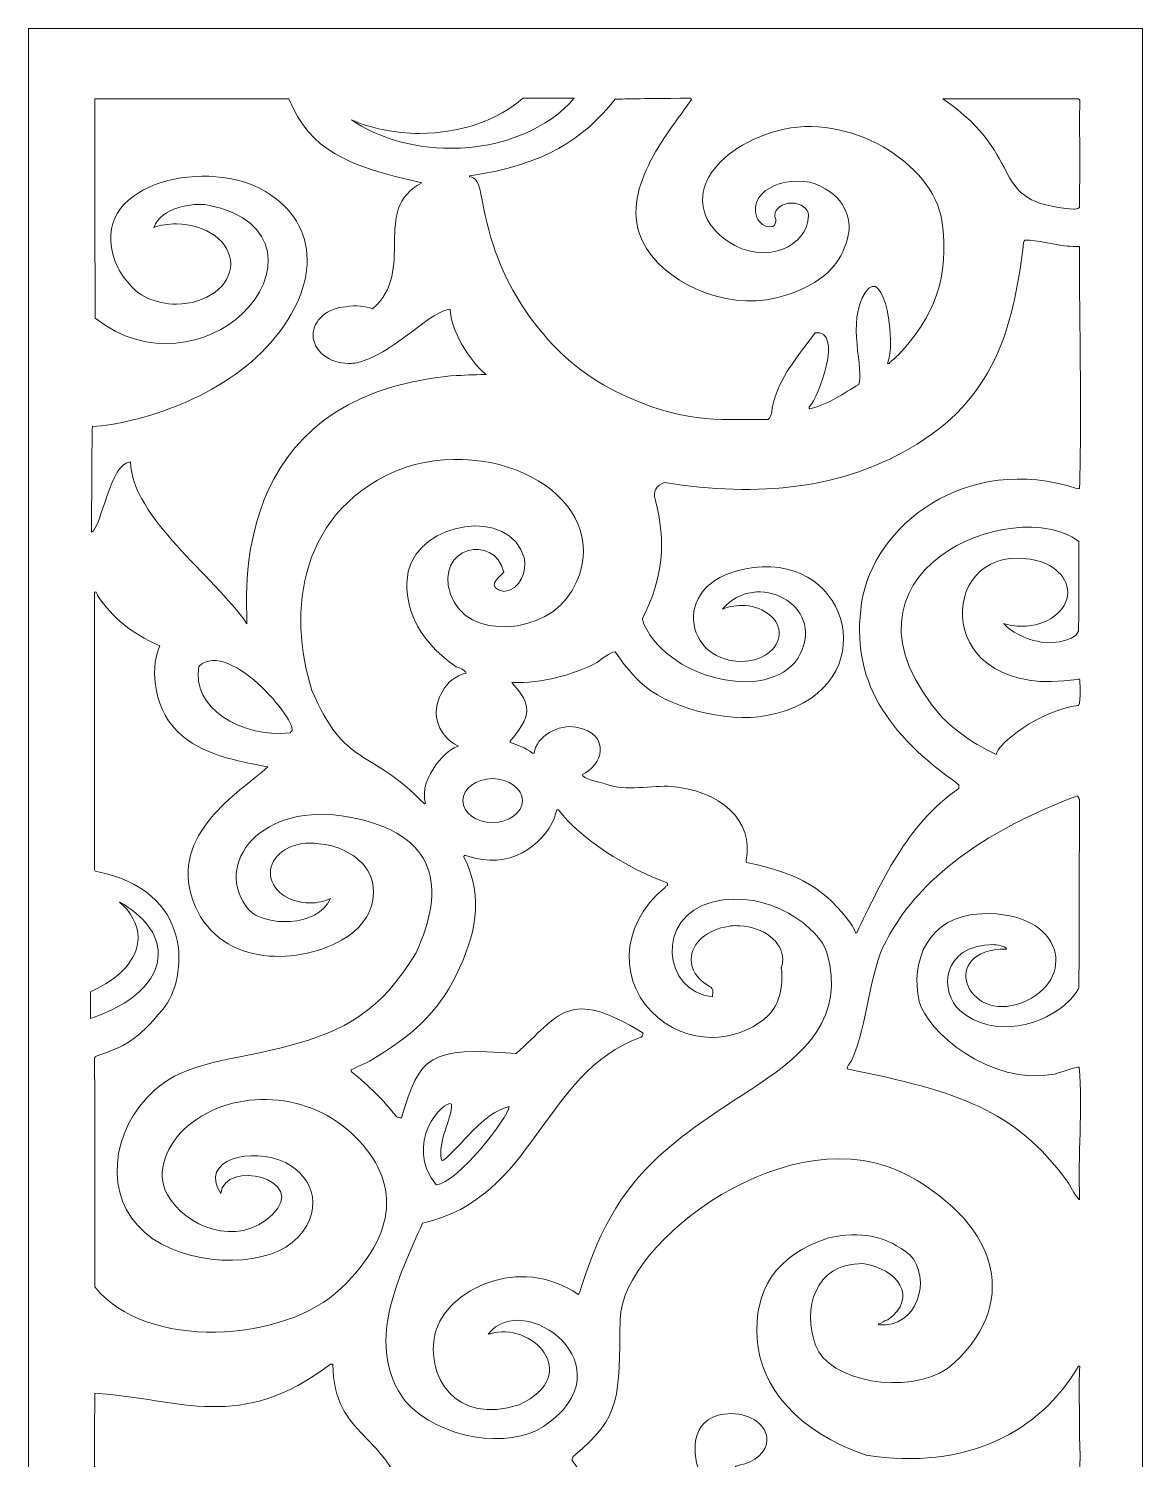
# Model space of a CAD drawing. Header units: centimetres. Extents: x -8.6 to 8.6, y -9 to 13.
# Drawn here: x 0.64 to 8.64, y 2.68 to 12.95 of the extents above; entities that cross this region are included whole.
import ezdxf

# ---------------------------------------------------------------- set-up
doc = ezdxf.new("R2010")
doc.units = ezdxf.units.CM
doc.header["$MEASUREMENT"] = 0
doc.layers.add('layer 1', color=7, linetype='Continuous')

msp = doc.modelspace()

# ---------------------------------------------------------------- linework, layer by layer
at = {"layer": 'layer 1', "color": 242, "lineweight": 9}
for points, knots in [([(0.6445, 12.95445), (0.6445, 12.95445), (8.6445, 12.95445), (8.6445, 12.95445), (8.6445, 12.95445), (8.6445, 12.95445), (8.6445, -9.04555), (8.6445, -9.04555), (8.6445, -9.04555), (8.6445, -9.04555), (0.6445, -9.04555), (0.6445, -9.04555), (0.6445, -9.04555), (0.6445, -9.04555), (0.6445, 12.95445), (0.6445, 12.95445)], [0, 0, 0, 0, 0.2, 0.2, 0.2, 0.2, 0.4, 0.4, 0.4, 0.4, 0.6, 0.6, 0.6, 0.6, 1, 1, 1, 1]), ([(2.94368, 10.55067), (2.98369, 10.55067), (3.0216, 10.55808), (3.05537, 10.57126), (3.05537, 10.57126), (3.2887, 10.64919), (3.55203, 10.93951), (3.67138, 10.93951), (3.67138, 10.93951), (3.67966, 10.78988), (3.79823, 10.58449), (3.93015, 10.47156), (3.93015, 10.47156), (3.82089, 10.46849), (3.79033, 10.46849), (3.67577, 10.46083), (3.67577, 10.46083), (2.05443, 10.30642), (2.21641, 8.84412), (2.2131, 8.68243), (2.2131, 8.68243), (1.97092, 9.03021), (1.38883, 9.44343), (1.37601, 9.84353), (1.37601, 9.84353), (1.23149, 9.84353), (1.16833, 9.37011), (1.09665, 9.33947), (1.09665, 9.33947), (1.09766, 9.55374), (1.09873, 10.00124), (1.10262, 10.0972), (1.10262, 10.0972), (1.44045, 10.12062), (2.03946, 10.30346), (2.38466, 10.70082), (2.38466, 10.70082), (2.7598, 11.13264), (2.72597, 11.58745), (2.30772, 11.80578), (2.30772, 11.80578), (1.88946, 12.02412), (1.05988, 11.83727), (1.26581, 11.28346), (1.26581, 11.28346), (1.28831, 11.22296), (1.3199, 11.17374), (1.35758, 11.13466), (1.35758, 11.13466), (1.4221, 11.0409), (1.55408, 10.9764), (1.70583, 10.9764), (1.70583, 10.9764), (1.92082, 10.9764), (2.09616, 11.10585), (2.09616, 11.26458), (2.09616, 11.26458), (2.09616, 11.42331), (1.92082, 11.55276), (1.70583, 11.55276), (1.70583, 11.55276), (1.6486, 11.55276), (1.59419, 11.54359), (1.54512, 11.52713), (1.54512, 11.52713), (1.59258, 11.66773), (1.82768, 11.70838), (1.93195, 11.68807), (1.93195, 11.68807), (2.46985, 11.58326), (2.45114, 11.16485), (2.17919, 10.90714), (2.17919, 10.90714), (1.93923, 10.67975), (1.49834, 10.58164), (1.12224, 10.87519), (1.12224, 10.87519), (1.11961, 12.44909), (1.11961, 12.44909), (1.12224, 12.45138), (1.12224, 12.45138), (1.58573, 12.45138), (2.04922, 12.45138), (2.51358, 12.45063), (2.51358, 12.45063), (2.66905, 12.0767), (2.92689, 11.97223), (3.46826, 11.84677), (3.46826, 11.84677), (3.09961, 11.65672), (3.43422, 11.22056), (3.11494, 10.94171), (3.11494, 10.94171), (3.06612, 10.96441), (2.99366, 10.96966), (2.92341, 10.95829), (2.92341, 10.95829), (2.79203, 10.94999), (2.68806, 10.86178), (2.68806, 10.7548), (2.68806, 10.7548), (2.68806, 10.64237), (2.80289, 10.55067), (2.94368, 10.55067)], [0, 0, 0, 0, 0.03703704, 0.03703704, 0.03703704, 0.03703704, 0.07407407, 0.07407407, 0.07407407, 0.07407407, 0.11111111, 0.11111111, 0.11111111, 0.11111111, 0.14814815, 0.14814815, 0.14814815, 0.14814815, 0.18518519, 0.18518519, 0.18518519, 0.18518519, 0.22222222, 0.22222222, 0.22222222, 0.22222222, 0.25925926, 0.25925926, 0.25925926, 0.25925926, 0.2962963, 0.2962963, 0.2962963, 0.2962963, 0.33333333, 0.33333333, 0.33333333, 0.33333333, 0.37037037, 0.37037037, 0.37037037, 0.37037037, 0.40740741, 0.40740741, 0.40740741, 0.40740741, 0.44444444, 0.44444444, 0.44444444, 0.44444444, 0.48148148, 0.48148148, 0.48148148, 0.48148148, 0.51851852, 0.51851852, 0.51851852, 0.51851852, 0.55555556, 0.55555556, 0.55555556, 0.55555556, 0.59259259, 0.59259259, 0.59259259, 0.59259259, 0.62962963, 0.62962963, 0.62962963, 0.62962963, 0.66666667, 0.66666667, 0.66666667, 0.66666667, 0.7037037, 0.7037037, 0.7037037, 0.7037037, 0.74074074, 0.74074074, 0.74074074, 0.74074074, 0.77777778, 0.77777778, 0.77777778, 0.77777778, 0.81481481, 0.81481481, 0.81481481, 0.81481481, 0.85185185, 0.85185185, 0.85185185, 0.85185185, 0.88888889, 0.88888889, 0.88888889, 0.88888889, 0.92592593, 0.92592593, 0.92592593, 0.92592593, 1, 1, 1, 1]), ([(2.96408, 12.29951), (3.14974, 12.1725), (3.40106, 12.09501), (3.67622, 12.09501), (3.67622, 12.09501), (4.05054, 12.09501), (4.37961, 12.23921), (4.56198, 12.45445), (4.56198, 12.45445), (4.56198, 12.45445), (4.19477, 12.45445), (4.19477, 12.45445), (4.19477, 12.45445), (4.01833, 12.30052), (3.7519, 12.20217), (3.45468, 12.20217), (3.45468, 12.20217), (3.27575, 12.20219), (3.08881, 12.24173), (2.96431, 12.29977), (2.96431, 12.29977), (2.96425, 12.2998), (2.96378, 12.29974), (2.96408, 12.29951)], [0, 0, 0, 0, 0.14285714, 0.14285714, 0.14285714, 0.14285714, 0.28571429, 0.28571429, 0.28571429, 0.28571429, 0.42857143, 0.42857143, 0.42857143, 0.42857143, 0.57142857, 0.57142857, 0.57142857, 0.57142857, 0.71428571, 0.71428571, 0.71428571, 0.71428571, 1, 1, 1, 1]), ([(4.8619, 10.35032), (4.38427, 10.58468), (4.10023, 11.04115), (3.98548, 11.38957), (3.98548, 11.38957), (3.8707, 11.738), (3.9128, 11.87926), (3.8106, 11.89152), (3.8106, 11.89152), (3.81148, 11.89381), (3.81236, 11.89534), (3.81325, 11.89688), (3.81325, 11.89688), (4.35006, 11.97842), (4.62755, 12.1564), (4.85739, 12.44832), (4.85739, 12.44832), (4.96225, 12.44909), (4.97987, 12.45216), (5.39401, 12.45445), (5.39401, 12.45445), (5.3984, 12.45369), (5.40153, 12.44816), (5.40683, 12.44662), (5.40683, 12.44662), (5.21875, 12.18116), (4.88326, 11.78623), (5.05414, 11.42779), (5.05414, 11.42779), (5.19023, 11.14232), (5.64302, 10.92765), (6.01572, 11.02204), (6.01572, 11.02204), (6.38841, 11.11643), (6.47959, 11.29636), (6.52232, 11.43204), (6.52232, 11.43204), (6.56505, 11.56772), (6.52499, 11.72729), (6.33177, 11.82416), (6.33177, 11.82416), (6.13855, 11.92104), (5.80072, 11.81219), (5.87422, 11.59742), (5.87422, 11.59742), (5.89712, 11.56141), (5.92533, 11.52542), (5.99052, 11.53308), (5.99052, 11.53308), (6.00896, 11.54413), (6.01106, 11.56313), (6.01121, 11.58375), (6.01121, 11.58375), (6.00686, 11.59294), (6.00447, 11.6028), (6.00447, 11.61306), (6.00447, 11.61306), (6.00447, 11.66214), (6.05868, 11.70216), (6.12516, 11.70216), (6.12516, 11.70216), (6.19162, 11.70216), (6.24584, 11.66214), (6.24584, 11.61306), (6.24584, 11.61306), (6.24584, 11.3891), (5.92894, 11.24824), (5.66886, 11.42621), (5.66886, 11.42621), (5.30216, 11.67714), (5.51624, 12.0816), (6.02422, 12.22134), (6.02422, 12.22134), (6.53219, 12.36108), (7.14266, 11.98756), (7.20327, 11.57711), (7.20327, 11.57711), (7.26388, 11.16666), (7.1455, 10.88337), (6.89106, 10.61095), (6.89106, 10.61095), (6.85579, 10.57802), (6.84082, 10.56728), (6.82496, 10.55044), (6.82496, 10.55044), (6.82055, 10.55121), (6.81703, 10.55121), (6.8135, 10.55121), (6.8135, 10.55121), (6.87772, 10.67989), (6.79489, 11.26838), (6.65491, 11.06129), (6.65491, 11.06129), (6.51492, 10.85421), (6.65024, 10.49595), (6.60734, 10.40032), (6.60734, 10.40032), (6.49979, 10.33614), (6.39406, 10.25885), (6.25575, 10.22571), (6.25575, 10.22571), (6.24605, 10.22953), (6.25134, 10.23873), (6.25134, 10.23873), (6.25134, 10.23873), (6.3205, 10.31022), (6.49966, 10.79269), (6.29364, 10.77103), (6.29364, 10.77103), (6.15353, 10.57955), (6.00639, 10.41948), (5.97996, 10.18817), (5.97996, 10.18817), (5.97203, 10.17592), (5.97379, 10.16061), (5.95615, 10.14834), (5.95615, 10.14834), (5.57262, 10.14922), (5.33953, 10.11596), (4.8619, 10.35032)], [0, 0, 0, 0, 0.03225806, 0.03225806, 0.03225806, 0.03225806, 0.06451613, 0.06451613, 0.06451613, 0.06451613, 0.09677419, 0.09677419, 0.09677419, 0.09677419, 0.12903226, 0.12903226, 0.12903226, 0.12903226, 0.16129032, 0.16129032, 0.16129032, 0.16129032, 0.19354839, 0.19354839, 0.19354839, 0.19354839, 0.22580645, 0.22580645, 0.22580645, 0.22580645, 0.25806452, 0.25806452, 0.25806452, 0.25806452, 0.29032258, 0.29032258, 0.29032258, 0.29032258, 0.32258065, 0.32258065, 0.32258065, 0.32258065, 0.35483871, 0.35483871, 0.35483871, 0.35483871, 0.38709677, 0.38709677, 0.38709677, 0.38709677, 0.41935484, 0.41935484, 0.41935484, 0.41935484, 0.4516129, 0.4516129, 0.4516129, 0.4516129, 0.48387097, 0.48387097, 0.48387097, 0.48387097, 0.51612903, 0.51612903, 0.51612903, 0.51612903, 0.5483871, 0.5483871, 0.5483871, 0.5483871, 0.58064516, 0.58064516, 0.58064516, 0.58064516, 0.61290323, 0.61290323, 0.61290323, 0.61290323, 0.64516129, 0.64516129, 0.64516129, 0.64516129, 0.67741935, 0.67741935, 0.67741935, 0.67741935, 0.70967742, 0.70967742, 0.70967742, 0.70967742, 0.74193548, 0.74193548, 0.74193548, 0.74193548, 0.77419355, 0.77419355, 0.77419355, 0.77419355, 0.80645161, 0.80645161, 0.80645161, 0.80645161, 0.83870968, 0.83870968, 0.83870968, 0.83870968, 0.87096774, 0.87096774, 0.87096774, 0.87096774, 0.90322581, 0.90322581, 0.90322581, 0.90322581, 0.93548387, 0.93548387, 0.93548387, 0.93548387, 1, 1, 1, 1]), ([(8.15196, 11.65869), (7.50515, 11.70715), (7.845, 12.01375), (7.2109, 12.45138), (7.2109, 12.45138), (7.53605, 12.45138), (7.86206, 12.45138), (8.18808, 12.45063), (8.18808, 12.45063), (8.18982, 12.44756), (8.1916, 12.44373), (8.19424, 12.4399), (8.19424, 12.4399), (8.19249, 12.18638), (8.19688, 11.92752), (8.1916, 11.66942), (8.1916, 11.66942), (8.1775, 11.65715), (8.16606, 11.65945), (8.15196, 11.65869)], [0, 0, 0, 0, 0.16666667, 0.16666667, 0.16666667, 0.16666667, 0.33333333, 0.33333333, 0.33333333, 0.33333333, 0.5, 0.5, 0.5, 0.5, 0.66666667, 0.66666667, 0.66666667, 0.66666667, 1, 1, 1, 1]), ([(5.76424, 8.41129), (5.91088, 8.41129), (6.03105, 8.49768), (6.0362, 8.60504), (6.0362, 8.60504), (6.03704, 8.61245), (6.03682, 8.6199), (6.03563, 8.62735), (6.03563, 8.62735), (6.0251, 8.731), (5.90724, 8.81315), (5.76424, 8.81315), (5.76424, 8.81315), (5.71556, 8.81315), (5.66979, 8.80362), (5.63017, 8.78696), (5.63017, 8.78696), (5.62958, 8.78683), (5.62898, 8.78673), (5.62838, 8.7866), (5.62838, 8.7866), (5.87102, 9.07427), (6.36496, 8.81791), (6.18708, 8.46526), (6.18708, 8.46526), (6.00919, 8.11262), (5.26479, 8.25503), (5.06358, 8.67936), (5.06358, 8.67936), (5.05476, 8.7077), (5.05476, 8.7077), (5.05476, 8.72072), (5.05476, 8.72072), (5.20353, 9.01662), (5.22395, 9.26183), (5.14551, 9.57545), (5.14551, 9.57545), (5.12701, 9.6306), (5.14992, 9.67579), (5.21161, 9.69494), (5.21161, 9.69494), (5.89152, 9.58882), (6.49831, 9.64539), (7.02674, 9.97233), (7.02674, 9.97233), (7.6112, 10.33393), (7.7234, 10.86316), (7.79156, 11.41897), (7.79156, 11.41897), (7.79422, 11.42508), (7.79686, 11.43121), (7.7995, 11.43658), (7.7995, 11.43658), (7.89378, 11.43658), (8.00128, 11.40517), (8.10526, 11.39216), (8.10526, 11.39216), (8.13344, 11.39139), (8.16253, 11.39063), (8.1916, 11.3891), (8.1916, 11.3891), (8.1919, 10.86645), (8.20926, 10.19226), (8.19335, 9.65205), (8.19335, 9.65205), (8.18808, 9.65205), (8.18279, 9.65205), (8.17838, 9.65129), (8.17838, 9.65129), (7.37795, 9.91364), (6.71052, 9.38572), (6.62773, 8.8316), (6.62773, 8.8316), (6.54494, 8.27748), (6.80893, 7.89019), (7.3272, 7.5267), (7.3272, 7.5267), (7.3272, 7.51827), (7.3272, 7.50908), (7.3272, 7.4999), (7.3272, 7.4999), (6.94428, 7.23805), (6.76805, 6.81817), (6.59234, 6.46364), (6.59234, 6.46364), (6.58883, 6.46288), (6.58619, 6.46211), (6.58352, 6.46134), (6.58352, 6.46134), (6.58001, 6.48508), (6.56238, 6.50807), (6.5527, 6.52491), (6.5527, 6.52491), (6.3768, 6.77129), (6.18021, 6.89346), (5.80019, 6.96682), (5.80019, 6.96682), (5.79933, 6.9722), (5.79845, 6.97755), (5.79757, 6.98215), (5.79757, 6.98215), (5.85573, 7.26983), (5.61683, 7.48879), (5.23803, 7.51674), (5.23803, 7.51674), (5.09175, 7.51367), (4.89703, 7.48075), (4.77455, 7.53742), (4.77455, 7.53742), (4.75077, 7.54048), (4.61948, 7.57342), (4.61948, 7.59945), (4.61948, 7.59945), (4.76211, 7.65233), (4.83955, 7.89211), (4.57822, 7.93961), (4.57822, 7.93961), (4.45391, 7.9622), (4.29349, 7.87826), (4.27495, 7.75263), (4.27495, 7.75263), (4.27143, 7.75341), (4.26791, 7.75341), (4.26438, 7.75341), (4.26438, 7.75341), (4.21063, 7.79399), (4.15688, 7.81008), (4.10401, 7.82922), (4.10401, 7.82922), (4.10313, 7.83305), (4.10313, 7.83689), (4.10313, 7.83995), (4.10313, 7.83995), (4.29657, 8.05615), (4.21976, 8.13134), (4.11636, 8.26119), (4.11636, 8.26119), (4.34187, 8.25335), (4.54299, 8.3116), (4.72874, 8.40441), (4.72874, 8.40441), (4.75694, 8.42356), (4.82214, 8.48101), (4.85739, 8.48101), (4.85739, 8.48101), (4.90585, 8.40824), (4.96225, 8.33624), (5.03449, 8.26579), (5.03449, 8.26579), (5.21766, 8.08586), (5.65174, 7.96616), (5.9453, 8.02229), (5.9453, 8.02229), (6.77573, 8.17684), (6.59083, 9.12296), (5.91337, 9.08958), (5.91337, 9.08958), (5.2359, 9.05621), (5.32563, 8.41129), (5.76424, 8.41129)], [0, 0, 0, 0, 0.02439024, 0.02439024, 0.02439024, 0.02439024, 0.04878049, 0.04878049, 0.04878049, 0.04878049, 0.07317073, 0.07317073, 0.07317073, 0.07317073, 0.09756098, 0.09756098, 0.09756098, 0.09756098, 0.12195122, 0.12195122, 0.12195122, 0.12195122, 0.14634146, 0.14634146, 0.14634146, 0.14634146, 0.17073171, 0.17073171, 0.17073171, 0.17073171, 0.19512195, 0.19512195, 0.19512195, 0.19512195, 0.2195122, 0.2195122, 0.2195122, 0.2195122, 0.24390244, 0.24390244, 0.24390244, 0.24390244, 0.26829268, 0.26829268, 0.26829268, 0.26829268, 0.29268293, 0.29268293, 0.29268293, 0.29268293, 0.31707317, 0.31707317, 0.31707317, 0.31707317, 0.34146341, 0.34146341, 0.34146341, 0.34146341, 0.36585366, 0.36585366, 0.36585366, 0.36585366, 0.3902439, 0.3902439, 0.3902439, 0.3902439, 0.41463415, 0.41463415, 0.41463415, 0.41463415, 0.43902439, 0.43902439, 0.43902439, 0.43902439, 0.46341463, 0.46341463, 0.46341463, 0.46341463, 0.48780488, 0.48780488, 0.48780488, 0.48780488, 0.51219512, 0.51219512, 0.51219512, 0.51219512, 0.53658537, 0.53658537, 0.53658537, 0.53658537, 0.56097561, 0.56097561, 0.56097561, 0.56097561, 0.58536585, 0.58536585, 0.58536585, 0.58536585, 0.6097561, 0.6097561, 0.6097561, 0.6097561, 0.63414634, 0.63414634, 0.63414634, 0.63414634, 0.65853659, 0.65853659, 0.65853659, 0.65853659, 0.68292683, 0.68292683, 0.68292683, 0.68292683, 0.70731707, 0.70731707, 0.70731707, 0.70731707, 0.73170732, 0.73170732, 0.73170732, 0.73170732, 0.75609756, 0.75609756, 0.75609756, 0.75609756, 0.7804878, 0.7804878, 0.7804878, 0.7804878, 0.80487805, 0.80487805, 0.80487805, 0.80487805, 0.82926829, 0.82926829, 0.82926829, 0.82926829, 0.85365854, 0.85365854, 0.85365854, 0.85365854, 0.87804878, 0.87804878, 0.87804878, 0.87804878, 0.90243902, 0.90243902, 0.90243902, 0.90243902, 0.92682927, 0.92682927, 0.92682927, 0.92682927, 0.95121951, 0.95121951, 0.95121951, 0.95121951, 1, 1, 1, 1]), ([(3.4881, 7.38807), (3.08135, 7.80699), (2.92283, 7.63647), (2.67923, 8.20375), (2.67923, 8.20375), (2.50142, 8.7586), (2.57879, 9.5178), (3.34976, 9.80446), (3.34976, 9.80446), (4.08861, 10.03731), (4.8891, 9.52418), (4.5498, 8.92147), (4.5498, 8.92147), (4.36894, 8.60024), (3.78696, 8.55621), (3.67419, 8.89549), (3.67419, 8.89549), (3.56142, 9.23478), (3.98886, 9.33188), (4.05907, 9.05235), (4.05907, 9.05235), (4.00797, 9.00564), (3.93132, 8.93901), (4.05732, 8.91373), (4.05732, 8.91373), (4.18067, 8.92522), (4.2212, 9.06154), (4.20534, 9.14963), (4.20534, 9.14963), (4.10424, 9.52931), (3.44701, 9.41159), (3.37165, 9.05658), (3.37165, 9.05658), (3.32661, 8.8444), (3.42076, 8.573), (3.71543, 8.37377), (3.71543, 8.37377), (3.72953, 8.36765), (3.78152, 8.35386), (3.78769, 8.32706), (3.78769, 8.32706), (3.6272, 8.29312), (3.56991, 8.12042), (3.57094, 8.03373), (3.57094, 8.03373), (3.5815, 7.93951), (3.62733, 7.85374), (3.73218, 7.80242), (3.73218, 7.80242), (3.67055, 7.79928), (3.4419, 7.58682), (3.49427, 7.39037), (3.49427, 7.39037), (3.49162, 7.38961), (3.48987, 7.38884), (3.4881, 7.38807)], [0, 0, 0, 0, 0.06666667, 0.06666667, 0.06666667, 0.06666667, 0.13333333, 0.13333333, 0.13333333, 0.13333333, 0.2, 0.2, 0.2, 0.2, 0.26666667, 0.26666667, 0.26666667, 0.26666667, 0.33333333, 0.33333333, 0.33333333, 0.33333333, 0.4, 0.4, 0.4, 0.4, 0.46666667, 0.46666667, 0.46666667, 0.46666667, 0.53333333, 0.53333333, 0.53333333, 0.53333333, 0.6, 0.6, 0.6, 0.6, 0.66666667, 0.66666667, 0.66666667, 0.66666667, 0.73333333, 0.73333333, 0.73333333, 0.73333333, 0.8, 0.8, 0.8, 0.8, 0.86666667, 0.86666667, 0.86666667, 0.86666667, 1, 1, 1, 1]), ([(7.77928, 8.66406), (7.96021, 8.66406), (8.10777, 8.773), (8.10777, 8.90658), (8.10777, 8.90658), (8.10777, 9.03229), (7.97706, 9.13618), (7.81085, 9.14797), (7.81085, 9.14797), (7.16742, 9.23559), (7.12224, 8.11974), (8.17574, 8.28264), (8.17574, 8.28264), (8.18103, 8.2834), (8.1872, 8.28417), (8.19335, 8.28417), (8.19335, 8.28417), (8.19335, 8.28111), (8.20834, 8.12946), (8.18456, 8.09499), (8.18456, 8.09499), (7.91222, 8.06535), (7.59677, 7.81503), (7.59419, 7.74268), (7.59419, 7.74268), (7.43736, 7.81698), (7.32015, 7.89892), (7.20826, 8.00692), (7.20826, 8.00692), (6.29721, 9.04983), (7.73519, 9.62335), (8.18808, 9.27217), (8.18808, 9.27217), (8.18808, 8.74064), (8.18808, 8.74064), (8.18544, 8.62882), (8.18544, 8.62882), (8.15801, 8.54697), (7.94582, 8.53095), (7.89025, 8.55606), (7.89025, 8.55606), (7.82826, 8.56248), (7.68324, 8.63109), (7.6482, 8.68428), (7.6482, 8.68428), (7.68839, 8.67129), (7.73272, 8.66406), (7.77928, 8.66406)], [0, 0, 0, 0, 0.07692308, 0.07692308, 0.07692308, 0.07692308, 0.15384615, 0.15384615, 0.15384615, 0.15384615, 0.23076923, 0.23076923, 0.23076923, 0.23076923, 0.30769231, 0.30769231, 0.30769231, 0.30769231, 0.38461538, 0.38461538, 0.38461538, 0.38461538, 0.46153846, 0.46153846, 0.46153846, 0.46153846, 0.53846154, 0.53846154, 0.53846154, 0.53846154, 0.61538462, 0.61538462, 0.61538462, 0.61538462, 0.69230769, 0.69230769, 0.69230769, 0.69230769, 0.76923077, 0.76923077, 0.76923077, 0.76923077, 0.84615385, 0.84615385, 0.84615385, 0.84615385, 1, 1, 1, 1]), ([(2.66573, 6.67748), (2.71962, 6.67748), (2.77009, 6.68889), (2.81314, 6.70867), (2.81314, 6.70867), (2.71791, 6.49883), (2.33931, 6.50806), (2.22595, 6.62814), (2.22595, 6.62814), (1.95755, 6.95112), (2.31236, 7.41607), (2.95028, 7.2944), (2.95028, 7.2944), (3.58822, 7.17272), (3.64156, 6.78875), (3.42731, 6.32042), (3.42731, 6.32042), (3.17706, 5.89836), (2.90042, 5.75607), (2.52766, 5.65563), (2.52766, 5.65563), (2.10841, 5.54266), (1.78722, 5.5458), (1.55191, 5.33548), (1.55191, 5.33548), (1.22125, 5.03994), (1.18838, 4.56394), (1.47619, 4.31378), (1.47619, 4.31378), (1.764, 4.06363), (2.31958, 4.05584), (2.53691, 4.23907), (2.53691, 4.23907), (2.78537, 4.44858), (2.69234, 4.71647), (2.48998, 4.81316), (2.48998, 4.81316), (2.24575, 4.92985), (1.8646, 4.83558), (2.02414, 4.59092), (2.02414, 4.59092), (2.04942, 4.8414), (2.66212, 4.69609), (2.39578, 4.4401), (2.39578, 4.4401), (2.13834, 4.19266), (1.76907, 4.36041), (1.64156, 4.58285), (1.64156, 4.58285), (1.54852, 4.74517), (1.64232, 4.9538), (1.78541, 5.07409), (1.78541, 5.07409), (2.12455, 5.35923), (2.67089, 5.32251), (2.99054, 4.99953), (2.99054, 4.99953), (3.31017, 4.67655), (3.30066, 4.30914), (2.88975, 3.91176), (2.88975, 3.91176), (2.47882, 3.51438), (1.4807, 3.46554), (1.12136, 3.92088), (1.12136, 3.92088), (1.12048, 4.46925), (1.11961, 5.01764), (1.11872, 5.56525), (1.11872, 5.56525), (1.12048, 5.56907), (1.12313, 5.57291), (1.12576, 5.57597), (1.12576, 5.57597), (1.33763, 5.64897), (1.42038, 5.68705), (1.60775, 5.91374), (1.60775, 5.91374), (1.79511, 6.14042), (1.83604, 6.77446), (1.12224, 6.90479), (1.12224, 6.90479), (1.12048, 6.90863), (1.11961, 6.91245), (1.11872, 6.91552), (1.11872, 6.91552), (1.11785, 7.57955), (1.11697, 8.24357), (1.11697, 8.9076), (1.11697, 8.9076), (1.12048, 8.9076), (1.12488, 8.9076), (1.1293, 8.9076), (1.1293, 8.9076), (1.1337, 8.90148), (1.1337, 8.90148), (1.13901, 8.88386), (1.13901, 8.88386), (1.26206, 8.71351), (1.3688, 8.6217), (1.58749, 8.52236), (1.58749, 8.52236), (1.52457, 8.41112), (1.5253, 8.09329), (1.71015, 7.91259), (1.71015, 7.91259), (1.895, 7.73189), (2.13793, 7.70094), (2.36289, 7.65384), (2.36289, 7.65384), (2.14942, 7.46528), (1.65805, 7.17153), (1.82366, 6.69862), (1.82366, 6.69862), (1.98926, 6.22572), (2.5566, 6.22219), (2.89198, 6.40957), (2.89198, 6.40957), (3.16187, 6.56035), (3.15782, 6.81946), (3.06281, 6.93709), (3.06281, 6.93709), (2.98291, 7.03602), (2.85154, 7.09336), (2.72877, 7.10262), (2.72877, 7.10262), (2.70848, 7.1061), (2.68738, 7.10795), (2.66573, 7.10795), (2.66573, 7.10795), (2.50884, 7.10795), (2.38089, 7.01126), (2.38089, 6.89271), (2.38089, 6.89271), (2.38089, 6.77416), (2.50884, 6.67748), (2.66573, 6.67748)], [0, 0, 0, 0, 0.02857143, 0.02857143, 0.02857143, 0.02857143, 0.05714286, 0.05714286, 0.05714286, 0.05714286, 0.08571429, 0.08571429, 0.08571429, 0.08571429, 0.11428571, 0.11428571, 0.11428571, 0.11428571, 0.14285714, 0.14285714, 0.14285714, 0.14285714, 0.17142857, 0.17142857, 0.17142857, 0.17142857, 0.2, 0.2, 0.2, 0.2, 0.22857143, 0.22857143, 0.22857143, 0.22857143, 0.25714286, 0.25714286, 0.25714286, 0.25714286, 0.28571429, 0.28571429, 0.28571429, 0.28571429, 0.31428571, 0.31428571, 0.31428571, 0.31428571, 0.34285714, 0.34285714, 0.34285714, 0.34285714, 0.37142857, 0.37142857, 0.37142857, 0.37142857, 0.4, 0.4, 0.4, 0.4, 0.42857143, 0.42857143, 0.42857143, 0.42857143, 0.45714286, 0.45714286, 0.45714286, 0.45714286, 0.48571429, 0.48571429, 0.48571429, 0.48571429, 0.51428571, 0.51428571, 0.51428571, 0.51428571, 0.54285714, 0.54285714, 0.54285714, 0.54285714, 0.57142857, 0.57142857, 0.57142857, 0.57142857, 0.6, 0.6, 0.6, 0.6, 0.62857143, 0.62857143, 0.62857143, 0.62857143, 0.65714286, 0.65714286, 0.65714286, 0.65714286, 0.68571429, 0.68571429, 0.68571429, 0.68571429, 0.71428571, 0.71428571, 0.71428571, 0.71428571, 0.74285714, 0.74285714, 0.74285714, 0.74285714, 0.77142857, 0.77142857, 0.77142857, 0.77142857, 0.8, 0.8, 0.8, 0.8, 0.82857143, 0.82857143, 0.82857143, 0.82857143, 0.85714286, 0.85714286, 0.85714286, 0.85714286, 0.88571429, 0.88571429, 0.88571429, 0.88571429, 0.91428571, 0.91428571, 0.91428571, 0.91428571, 0.94285714, 0.94285714, 0.94285714, 0.94285714, 1, 1, 1, 1]), ([(1.86769, 8.37608), (2.09316, 8.58899), (2.62641, 7.92144), (2.5259, 7.90504), (2.5259, 7.90504), (2.52502, 7.90275), (2.52414, 7.90045), (2.52414, 7.89815), (2.52414, 7.89815), (2.16406, 7.86251), (1.81238, 8.08274), (1.86769, 8.37608)], [0, 0, 0, 0, 0.25, 0.25, 0.25, 0.25, 0.5, 0.5, 0.5, 0.5, 1, 1, 1, 1]), ([(3.97696, 7.25409), (4.0948, 7.25409), (4.19092, 7.32505), (4.19092, 7.41205), (4.19092, 7.41205), (4.19092, 7.49906), (4.0948, 7.57001), (3.97696, 7.57001), (3.97696, 7.57001), (3.85911, 7.57001), (3.76301, 7.49906), (3.76301, 7.41205), (3.76301, 7.41205), (3.76301, 7.32505), (3.85911, 7.25409), (3.97696, 7.25409)], [0, 0, 0, 0, 0.2, 0.2, 0.2, 0.2, 0.4, 0.4, 0.4, 0.4, 0.6, 0.6, 0.6, 0.6, 1, 1, 1, 1]), ([(8.1872, 4.54892), (8.15282, 4.58874), (8.12904, 4.64236), (8.10438, 4.68065), (8.10438, 4.68065), (7.72548, 5.19346), (7.32334, 5.32471), (6.52361, 5.4856), (6.52361, 5.4856), (6.52361, 5.50397), (6.54477, 5.53309), (6.55533, 5.54457), (6.55533, 5.54457), (6.6767, 5.81279), (6.67813, 6.17161), (6.80294, 6.40415), (6.80294, 6.40415), (6.95348, 6.68463), (7.26759, 7.10371), (8.17853, 7.44704), (8.17853, 7.44704), (8.18028, 7.43862), (8.18896, 7.4302), (8.1916, 7.42101), (8.1916, 7.42101), (8.1916, 6.97527), (8.1916, 6.52338), (8.18808, 6.07074), (8.18808, 6.07074), (8.1775, 6.0424), (8.14314, 6.00258), (8.12199, 5.9773), (8.12199, 5.9773), (7.93883, 5.79645), (7.5759, 5.69815), (7.33384, 5.90465), (7.33384, 5.90465), (7.19092, 6.02658), (7.18827, 6.37862), (7.57922, 6.37862), (7.57922, 6.37862), (7.58273, 6.37862), (7.6735, 6.36714), (7.66733, 6.34646), (7.66733, 6.34646), (7.17116, 6.34646), (7.37726, 5.80788), (7.77746, 5.96122), (7.77746, 5.96122), (8.17767, 6.11457), (8.09327, 6.62111), (7.49021, 6.60047), (7.49021, 6.60047), (7.10097, 6.58715), (6.97536, 6.2552), (7.0421, 5.97122), (7.0421, 5.97122), (7.09118, 5.76236), (7.54812, 5.35942), (8.01361, 5.44884), (8.01361, 5.44884), (8.03742, 5.45496), (8.17134, 5.50322), (8.19071, 5.49938), (8.19071, 5.49938), (8.21539, 5.19073), (8.18103, 4.86599), (8.19335, 4.54892), (8.19335, 4.54892), (8.19071, 4.54892), (8.18896, 4.54892), (8.1872, 4.54892)], [0, 0, 0, 0, 0.05263158, 0.05263158, 0.05263158, 0.05263158, 0.10526316, 0.10526316, 0.10526316, 0.10526316, 0.15789474, 0.15789474, 0.15789474, 0.15789474, 0.21052632, 0.21052632, 0.21052632, 0.21052632, 0.26315789, 0.26315789, 0.26315789, 0.26315789, 0.31578947, 0.31578947, 0.31578947, 0.31578947, 0.36842105, 0.36842105, 0.36842105, 0.36842105, 0.42105263, 0.42105263, 0.42105263, 0.42105263, 0.47368421, 0.47368421, 0.47368421, 0.47368421, 0.52631579, 0.52631579, 0.52631579, 0.52631579, 0.57894737, 0.57894737, 0.57894737, 0.57894737, 0.63157895, 0.63157895, 0.63157895, 0.63157895, 0.68421053, 0.68421053, 0.68421053, 0.68421053, 0.73684211, 0.73684211, 0.73684211, 0.73684211, 0.78947368, 0.78947368, 0.78947368, 0.78947368, 0.84210526, 0.84210526, 0.84210526, 0.84210526, 0.89473684, 0.89473684, 0.89473684, 0.89473684, 1, 1, 1, 1]), ([(6.05092, 6.21172), (6.05746, 6.23075), (6.06094, 6.25067), (6.06094, 6.27117), (6.06094, 6.27117), (6.06094, 6.39984), (5.924, 6.50564), (5.75222, 6.51321), (5.75222, 6.51321), (5.73107, 6.51492), (5.70877, 6.51509), (5.68518, 6.51342), (5.68518, 6.51342), (5.68044, 6.5121), (5.67579, 6.51076), (5.67118, 6.50939), (5.67118, 6.50939), (5.51943, 6.48808), (5.40407, 6.38926), (5.40407, 6.27117), (5.40407, 6.27117), (5.40407, 6.19999), (5.44599, 6.13581), (5.51254, 6.09138), (5.51254, 6.09138), (5.57847, 6.05825), (5.55516, 6.04458), (5.55758, 6.00437), (5.55758, 6.00437), (5.19834, 6.03669), (5.14307, 6.58068), (5.55501, 6.68424), (5.55501, 6.68424), (5.96694, 6.7878), (6.32967, 6.48835), (6.37807, 6.32045), (6.37807, 6.32045), (6.51261, 5.85375), (6.21258, 5.59235), (5.89625, 5.38066), (5.89625, 5.38066), (5.57991, 5.16898), (5.20696, 4.95668), (4.95032, 4.61545), (4.95032, 4.61545), (4.69367, 4.27422), (4.61179, 3.873), (4.59217, 3.8665), (4.59217, 3.8665), (4.17234, 4.15917), (3.64102, 3.89769), (3.5658, 3.58925), (3.5658, 3.58925), (3.49057, 3.28081), (3.71058, 2.92543), (4.1675, 3.07506), (4.1675, 3.07506), (4.63836, 3.29522), (4.24682, 3.68095), (3.95863, 3.58465), (3.95863, 3.58465), (3.95422, 3.58389), (3.94982, 3.58312), (3.9463, 3.58158), (3.9463, 3.58158), (4.19472, 3.91456), (4.97929, 3.34576), (4.34192, 2.91909), (4.34192, 2.91909), (4.09624, 2.75464), (3.59302, 2.82751), (3.35063, 3.09908), (3.35063, 3.09908), (3.05252, 3.49767), (3.29883, 3.98499), (3.47488, 4.37888), (3.47488, 4.37888), (4.2843, 4.5611), (4.33242, 5.45494), (5.04155, 5.71306), (5.04155, 5.71306), (5.04332, 5.71306), (5.04507, 5.71306), (5.04772, 5.71306), (5.04772, 5.71306), (5.05122, 5.72761), (5.05828, 5.72838), (5.05828, 5.74293), (5.05828, 5.74293), (4.51493, 6.07798), (4.4621, 5.87271), (4.14542, 5.59741), (4.14542, 5.59741), (3.52026, 5.64273), (3.45564, 5.58588), (3.32245, 5.13482), (3.32245, 5.13482), (3.30482, 5.13099), (3.29072, 5.14325), (3.28368, 5.14707), (3.28368, 5.14707), (3.1869, 5.26696), (3.09425, 5.36311), (2.96294, 5.46568), (2.96294, 5.46568), (2.96206, 5.47028), (2.96118, 5.47488), (2.96118, 5.47947), (2.96118, 5.47947), (3.00349, 5.50091), (3.04754, 5.51929), (3.09423, 5.54074), (3.09423, 5.54074), (3.39436, 5.72148), (3.57984, 5.88351), (3.71543, 6.15958), (3.71543, 6.15958), (3.85102, 6.43565), (3.92009, 6.70726), (3.77094, 7.00972), (3.77094, 7.00972), (3.77094, 7.01278), (3.77094, 7.01585), (3.77183, 7.01815), (3.77183, 7.01815), (3.77887, 7.01815), (3.78592, 7.01738), (3.79297, 7.01662), (3.79297, 7.01662), (4.09854, 6.90724), (4.33582, 7.09034), (4.42299, 7.2885), (4.42299, 7.2885), (4.42915, 7.32144), (4.42915, 7.32144), (4.43885, 7.34518), (4.43885, 7.34518), (4.44238, 7.34518), (4.44589, 7.34518), (4.44942, 7.34518), (4.44942, 7.34518), (4.60626, 7.14124), (4.94352, 6.92456), (5.23011, 6.82208), (5.23011, 6.82208), (5.23363, 6.81595), (5.23363, 6.81595), (5.23274, 6.80293), (5.23274, 6.80293), (5.21953, 6.80293), (5.22129, 6.79451), (5.21689, 6.78914), (5.21689, 6.78914), (4.87432, 6.50867), (4.88826, 6.08346), (5.16402, 5.85476), (5.16402, 5.85476), (5.4398, 5.62606), (5.78849, 5.70398), (5.9597, 5.87238), (5.9597, 5.87238), (6.03446, 5.94592), (6.06932, 6.08302), (6.05092, 6.21172)], [0, 0, 0, 0, 0.02380952, 0.02380952, 0.02380952, 0.02380952, 0.04761905, 0.04761905, 0.04761905, 0.04761905, 0.07142857, 0.07142857, 0.07142857, 0.07142857, 0.0952381, 0.0952381, 0.0952381, 0.0952381, 0.11904762, 0.11904762, 0.11904762, 0.11904762, 0.14285714, 0.14285714, 0.14285714, 0.14285714, 0.16666667, 0.16666667, 0.16666667, 0.16666667, 0.19047619, 0.19047619, 0.19047619, 0.19047619, 0.21428571, 0.21428571, 0.21428571, 0.21428571, 0.23809524, 0.23809524, 0.23809524, 0.23809524, 0.26190476, 0.26190476, 0.26190476, 0.26190476, 0.28571429, 0.28571429, 0.28571429, 0.28571429, 0.30952381, 0.30952381, 0.30952381, 0.30952381, 0.33333333, 0.33333333, 0.33333333, 0.33333333, 0.35714286, 0.35714286, 0.35714286, 0.35714286, 0.38095238, 0.38095238, 0.38095238, 0.38095238, 0.4047619, 0.4047619, 0.4047619, 0.4047619, 0.42857143, 0.42857143, 0.42857143, 0.42857143, 0.45238095, 0.45238095, 0.45238095, 0.45238095, 0.47619048, 0.47619048, 0.47619048, 0.47619048, 0.5, 0.5, 0.5, 0.5, 0.52380952, 0.52380952, 0.52380952, 0.52380952, 0.54761905, 0.54761905, 0.54761905, 0.54761905, 0.57142857, 0.57142857, 0.57142857, 0.57142857, 0.5952381, 0.5952381, 0.5952381, 0.5952381, 0.61904762, 0.61904762, 0.61904762, 0.61904762, 0.64285714, 0.64285714, 0.64285714, 0.64285714, 0.66666667, 0.66666667, 0.66666667, 0.66666667, 0.69047619, 0.69047619, 0.69047619, 0.69047619, 0.71428571, 0.71428571, 0.71428571, 0.71428571, 0.73809524, 0.73809524, 0.73809524, 0.73809524, 0.76190476, 0.76190476, 0.76190476, 0.76190476, 0.78571429, 0.78571429, 0.78571429, 0.78571429, 0.80952381, 0.80952381, 0.80952381, 0.80952381, 0.83333333, 0.83333333, 0.83333333, 0.83333333, 0.85714286, 0.85714286, 0.85714286, 0.85714286, 0.88095238, 0.88095238, 0.88095238, 0.88095238, 0.9047619, 0.9047619, 0.9047619, 0.9047619, 0.92857143, 0.92857143, 0.92857143, 0.92857143, 0.95238095, 0.95238095, 0.95238095, 0.95238095, 1, 1, 1, 1]), ([(1.29881, 6.68407), (1.47085, 6.58697), (1.57579, 6.45552), (1.57579, 6.31161), (1.57579, 6.31161), (1.57579, 6.11584), (1.38048, 5.94373), (1.08894, 5.84835), (1.08894, 5.84835), (1.08894, 5.84835), (1.08894, 6.04041), (1.08894, 6.04041), (1.08894, 6.04041), (1.29744, 6.13269), (1.43064, 6.27203), (1.43064, 6.42748), (1.43064, 6.42748), (1.43063, 6.52106), (1.37707, 6.61883), (1.29846, 6.68394), (1.29846, 6.68394), (1.2984, 6.68398), (1.2985, 6.68422), (1.29881, 6.68407)], [0, 0, 0, 0, 0.14285714, 0.14285714, 0.14285714, 0.14285714, 0.28571429, 0.28571429, 0.28571429, 0.28571429, 0.42857143, 0.42857143, 0.42857143, 0.42857143, 0.57142857, 0.57142857, 0.57142857, 0.57142857, 0.71428571, 0.71428571, 0.71428571, 0.71428571, 1, 1, 1, 1]), ([(3.57269, 4.65384), (3.3319, 4.94414), (3.62413, 5.2719), (3.68321, 5.23381), (3.68321, 5.23381), (3.68321, 5.12204), (3.58029, 4.96551), (3.61058, 4.83152), (3.61058, 4.83152), (3.61322, 4.83076), (3.61674, 4.82999), (3.62026, 4.82846), (3.62026, 4.82846), (3.75245, 4.9272), (3.9049, 5.17371), (4.09609, 5.21524), (4.09609, 5.21524), (4.09609, 5.14373), (3.72067, 4.66172), (3.57269, 4.65384)], [0, 0, 0, 0, 0.16666667, 0.16666667, 0.16666667, 0.16666667, 0.33333333, 0.33333333, 0.33333333, 0.33333333, 0.5, 0.5, 0.5, 0.5, 0.66666667, 0.66666667, 0.66666667, 0.66666667, 1, 1, 1, 1]), ([(7.92497, 1.9295), (7.92497, 2.05736), (7.78995, 2.16165), (7.61675, 2.16165), (7.61675, 2.16165), (7.5085, 2.16165), (7.41274, 2.12091), (7.35614, 2.05913), (7.35614, 2.05913), (7.35609, 2.06662), (7.35653, 2.07497), (7.35717, 2.08504), (7.35717, 2.08504), (7.44699, 2.40407), (8.1347, 2.29415), (8.03639, 1.8105), (8.03639, 1.8105), (8.01774, 1.71878), (7.94102, 1.63747), (7.86886, 1.58951), (7.86886, 1.58951), (7.55192, 1.37892), (6.95307, 1.4906), (6.75007, 1.73502), (6.75007, 1.73502), (6.66807, 1.90119), (6.76107, 2.09692), (6.6126, 2.24511), (6.6126, 2.24511), (6.46414, 2.39329), (5.69004, 2.51911), (5.72189, 2.63341), (5.72189, 2.63341), (5.73058, 2.63588), (5.73897, 2.63847), (5.74708, 2.64117), (5.74708, 2.64117), (5.86135, 2.65932), (5.94746, 2.73458), (5.94746, 2.82424), (5.94746, 2.82424), (5.94746, 2.92737), (5.83353, 3.01148), (5.69384, 3.01148), (5.69384, 3.01148), (5.39851, 3.01148), (5.40717, 2.74419), (5.46008, 2.59818), (5.46008, 2.59818), (5.48299, 2.5193), (5.48916, 2.50934), (5.49709, 2.47564), (5.49709, 2.47564), (5.31293, 2.47564), (5.10563, 2.44939), (4.9781, 2.33855), (4.9781, 2.33855), (4.98574, 2.38834), (4.77198, 2.50022), (4.63798, 2.445), (4.63798, 2.445), (4.59327, 2.52489), (4.63539, 2.57234), (4.54899, 2.67477), (4.54899, 2.67477), (4.54899, 2.69468), (4.54987, 2.69468), (4.55781, 2.7054), (4.55781, 2.7054), (4.91017, 2.99405), (4.88247, 3.13351), (4.89318, 3.68893), (4.89318, 3.68893), (4.90387, 4.24435), (6.13402, 5.17624), (6.96682, 4.71817), (6.96682, 4.71817), (7.61939, 4.35924), (7.78035, 3.78435), (7.24526, 3.3342), (7.24526, 3.3342), (6.95486, 3.14162), (6.38967, 3.24048), (6.29717, 3.50194), (6.29717, 3.50194), (6.20466, 3.76339), (6.28545, 4.0888), (6.63569, 4.0888), (6.63569, 4.0888), (6.88469, 4.05295), (7.03971, 3.84587), (6.81655, 3.68546), (6.81655, 3.68546), (6.78836, 3.68163), (6.7765, 3.65971), (6.74831, 3.65511), (6.74831, 3.65511), (6.74831, 3.65359), (6.74919, 3.65206), (6.75007, 3.64975), (6.75007, 3.64975), (7.02771, 3.61797), (7.1355, 3.98191), (6.97475, 4.15142), (6.97475, 4.15142), (6.80972, 4.28513), (6.61914, 4.32686), (6.38968, 4.27242), (6.38968, 4.27242), (6.00806, 4.15067), (5.85374, 3.89079), (5.87686, 3.54789), (5.87686, 3.54789), (5.89997, 3.20499), (6.16742, 2.8809), (6.66019, 2.71231), (6.66019, 2.71231), (7.37406, 2.6018), (7.91311, 2.87992), (8.18456, 3.35182), (8.18456, 3.35182), (8.18808, 3.35182), (8.1916, 3.35182), (8.196, 3.35182), (8.196, 3.35182), (8.18279, 3.18255), (8.19866, 3.00947), (8.1916, 2.83102), (8.1916, 2.83102), (8.20834, 2.64337), (8.17662, 2.4473), (8.19335, 2.25353), (8.19335, 2.25353), (7.81449, 2.60571), (7.28502, 2.4179), (7.1452, 2.21907), (7.1452, 2.21907), (6.84457, 1.62459), (7.84838, 1.50514), (7.92497, 1.9295)], [0, 0, 0, 0, 0.02777778, 0.02777778, 0.02777778, 0.02777778, 0.05555556, 0.05555556, 0.05555556, 0.05555556, 0.08333333, 0.08333333, 0.08333333, 0.08333333, 0.11111111, 0.11111111, 0.11111111, 0.11111111, 0.13888889, 0.13888889, 0.13888889, 0.13888889, 0.16666667, 0.16666667, 0.16666667, 0.16666667, 0.19444444, 0.19444444, 0.19444444, 0.19444444, 0.22222222, 0.22222222, 0.22222222, 0.22222222, 0.25, 0.25, 0.25, 0.25, 0.27777778, 0.27777778, 0.27777778, 0.27777778, 0.30555556, 0.30555556, 0.30555556, 0.30555556, 0.33333333, 0.33333333, 0.33333333, 0.33333333, 0.36111111, 0.36111111, 0.36111111, 0.36111111, 0.38888889, 0.38888889, 0.38888889, 0.38888889, 0.41666667, 0.41666667, 0.41666667, 0.41666667, 0.44444444, 0.44444444, 0.44444444, 0.44444444, 0.47222222, 0.47222222, 0.47222222, 0.47222222, 0.5, 0.5, 0.5, 0.5, 0.52777778, 0.52777778, 0.52777778, 0.52777778, 0.55555556, 0.55555556, 0.55555556, 0.55555556, 0.58333333, 0.58333333, 0.58333333, 0.58333333, 0.61111111, 0.61111111, 0.61111111, 0.61111111, 0.63888889, 0.63888889, 0.63888889, 0.63888889, 0.66666667, 0.66666667, 0.66666667, 0.66666667, 0.69444444, 0.69444444, 0.69444444, 0.69444444, 0.72222222, 0.72222222, 0.72222222, 0.72222222, 0.75, 0.75, 0.75, 0.75, 0.77777778, 0.77777778, 0.77777778, 0.77777778, 0.80555556, 0.80555556, 0.80555556, 0.80555556, 0.83333333, 0.83333333, 0.83333333, 0.83333333, 0.86111111, 0.86111111, 0.86111111, 0.86111111, 0.88888889, 0.88888889, 0.88888889, 0.88888889, 0.91666667, 0.91666667, 0.91666667, 0.91666667, 0.94444444, 0.94444444, 0.94444444, 0.94444444, 1, 1, 1, 1]), ([(1.11961, 0.20323), (1.11961, 0.46594), (1.11961, 0.72864), (1.11961, 0.99057), (1.11961, 0.99057), (2.11225, 0.99057), (2.26938, 1.65057), (1.90294, 2.18996), (1.90294, 2.18996), (1.71973, 2.40824), (1.52063, 2.53297), (1.17953, 2.61274), (1.17953, 2.61274), (1.14603, 2.61427), (1.13107, 2.61349), (1.11872, 2.63188), (1.11872, 2.63188), (1.11872, 2.80727), (1.11872, 2.98266), (1.11961, 3.15805), (1.11961, 3.15805), (1.74571, 3.11707), (2.16244, 2.87198), (2.81315, 3.36714), (2.81315, 3.36714), (2.81844, 3.36714), (2.82459, 3.36714), (2.83078, 3.36714), (2.83078, 3.36714), (2.83224, 2.82929), (3.23424, 2.88996), (3.37179, 2.32016), (3.37179, 2.32016), (3.37179, 2.18396), (2.93922, 2.01895), (2.83503, 1.73023), (2.83503, 1.73023), (2.7689, 1.54697), (2.76314, 1.46947), (2.694, 1.45042), (2.694, 1.45042), (2.6593, 1.56344), (2.28538, 1.59241), (2.25376, 1.34122), (2.25376, 1.34122), (2.19132, 0.84504), (3.33329, 1.29168), (3.25549, 1.33906), (3.25549, 1.33906), (3.31823, 1.27264), (3.06474, 0.83952), (2.7638, 0.53646), (2.7638, 0.53646), (2.46285, 0.23339), (1.80719, -0.01748), (1.11961, 0.20323)], [0, 0, 0, 0, 0.06666667, 0.06666667, 0.06666667, 0.06666667, 0.13333333, 0.13333333, 0.13333333, 0.13333333, 0.2, 0.2, 0.2, 0.2, 0.26666667, 0.26666667, 0.26666667, 0.26666667, 0.33333333, 0.33333333, 0.33333333, 0.33333333, 0.4, 0.4, 0.4, 0.4, 0.46666667, 0.46666667, 0.46666667, 0.46666667, 0.53333333, 0.53333333, 0.53333333, 0.53333333, 0.6, 0.6, 0.6, 0.6, 0.66666667, 0.66666667, 0.66666667, 0.66666667, 0.73333333, 0.73333333, 0.73333333, 0.73333333, 0.8, 0.8, 0.8, 0.8, 0.86666667, 0.86666667, 0.86666667, 0.86666667, 1, 1, 1, 1])]:
    msp.add_open_spline(points, degree=3, knots=knots, dxfattribs=at)

doc.saveas('drawing.dxf')
